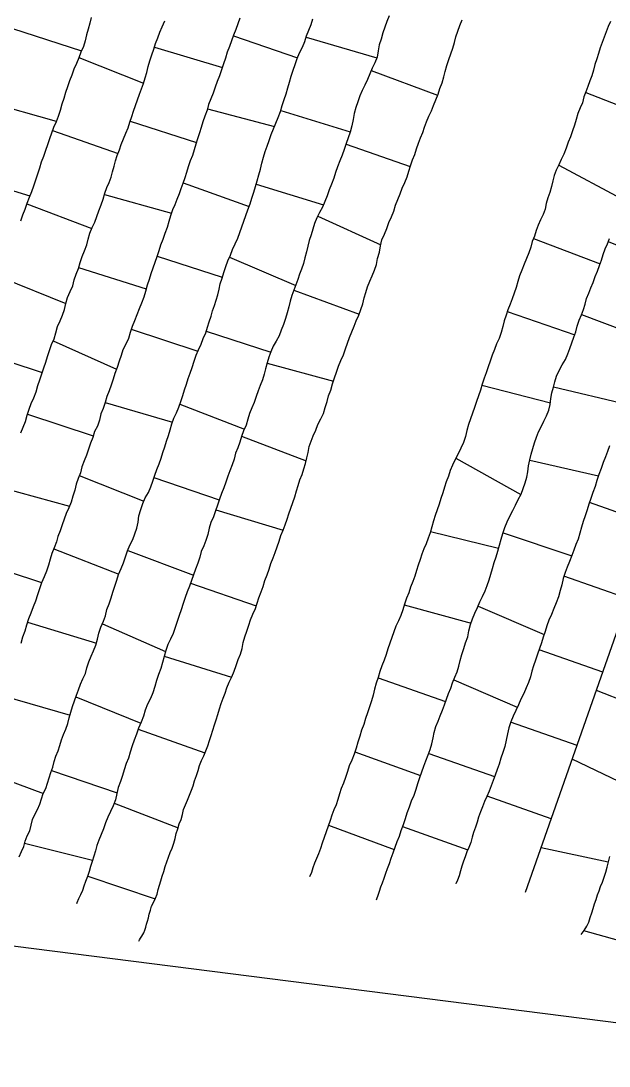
# Model space of a CAD drawing. Extents: x 703186 to 703989, y 1560402 to 1561368.
# Drawn here: x 703625.7 to 703663.5, y 1560425.4 to 1560492.6 of the extents above; entities that cross this region are included whole.
import ezdxf

# ---------------------------------------------------------------- set-up
doc = ezdxf.new("R2010")
doc.units = 0
for name, color, linetype in [('10124_2002_REAL', 30, 'Continuous'), ('AGROCAD PLL', 7, 'Continuous'), ('PANTE_2002', 7, 'Continuous')]:
    doc.layers.add(name, color=color, linetype=linetype)

msp = doc.modelspace()

# ---------------------------------------------------------------- linework, layer by layer
at = {"layer": '10124_2002_REAL'}
for points in [[(703658.1094, 1560436.6148), (703714.2042, 1560596.3042)], [(703630.1944, 1560492.8613), (703630.0991, 1560492.4857), (703629.9932, 1560492.1042), (703629.8962, 1560491.7301), (703629.7942, 1560491.3478), (703629.6928, 1560490.9799), (703629.5337, 1560490.6243), (703629.392, 1560490.2697), (703629.2423, 1560489.8914), (703629.0826, 1560489.526), (703628.9418, 1560489.1445), (703628.8052, 1560488.7772), (703628.67, 1560488.4012), (703628.5434, 1560488.0379), (703628.4376, 1560487.6516), (703628.3009, 1560487.2736), (703628.1923, 1560486.881), (703628.0772, 1560486.4984), (703627.9302, 1560486.14), (703627.7773, 1560485.7749), (703627.6494, 1560485.4068), (703627.5187, 1560485.0414), (703627.377, 1560484.668), (703627.2507, 1560484.2982), (703627.1255, 1560483.9215), (703626.9819, 1560483.5495), (703626.8668, 1560483.1678), (703626.7408, 1560482.7801), (703626.6001, 1560482.3948), (703626.4809, 1560482.0188), (703626.3482, 1560481.6439), (703626.2128, 1560481.2706), (703626.0584, 1560480.8981), (703625.9142, 1560480.5146), (703625.7814, 1560480.1469), (703625.6457, 1560479.7625)], [(703649.3464, 1560492.9555), (703649.1928, 1560492.5958), (703649.067, 1560492.23), (703648.9414, 1560491.8566), (703648.8253, 1560491.4694), (703648.7012, 1560491.0929), (703648.6493, 1560490.7008), (703648.5654, 1560490.3009), (703648.417, 1560489.9441), (703648.2449, 1560489.5924), (703648.1122, 1560489.2308), (703647.9523, 1560488.8701), (703647.7787, 1560488.5121), (703647.6092, 1560488.1587), (703647.4611, 1560487.8076), (703647.3302, 1560487.4381), (703647.2079, 1560487.0715), (703647.0956, 1560486.6906), (703647.0234, 1560486.2961), (703646.9456, 1560485.8842), (703646.8359, 1560485.4889), (703646.7144, 1560485.1133), (703646.5854, 1560484.7422), (703646.4531, 1560484.3651), (703646.3221, 1560483.9946), (703646.1826, 1560483.6277), (703646.0352, 1560483.2562), (703645.9075, 1560482.8856), (703645.7806, 1560482.513), (703645.6412, 1560482.1445), (703645.4899, 1560481.7711), (703645.3579, 1560481.3921), (703645.2127, 1560481.0248), (703645.054, 1560480.6691), (703644.8652, 1560480.3184), (703644.7074, 1560479.9675), (703644.5549, 1560479.6087), (703644.4386, 1560479.2441), (703644.3245, 1560478.8859), (703644.2057, 1560478.5135), (703644.1182, 1560478.1491), (703644.0373, 1560477.7795), (703643.9352, 1560477.3974), (703643.8336, 1560477.0341), (703643.7041, 1560476.6773), (703643.5891, 1560476.3454), (703643.4694, 1560476.0075), (703643.3541, 1560475.6635), (703643.2246, 1560475.3227), (703643.0951, 1560474.9714), (703642.9917, 1560474.614), (703642.9012, 1560474.246), (703642.7988, 1560473.8672), (703642.6792, 1560473.5001), (703642.5487, 1560473.1211), (703642.4065, 1560472.7449), (703642.2669, 1560472.3911), (703642.0794, 1560472.0468), (703641.8896, 1560471.7153), (703641.7478, 1560471.3689), (703641.6074, 1560471.011), (703641.5057, 1560470.6446), (703641.4036, 1560470.2732), (703641.3178, 1560469.9285), (703641.1954, 1560469.5574), (703641.0453, 1560469.1958), (703640.9206, 1560468.8602), (703640.7968, 1560468.4809), (703640.6662, 1560468.1036), (703640.5193, 1560467.7663), (703640.3726, 1560467.404), (703640.2677, 1560467.019), (703640.1606, 1560466.6488), (703639.9875, 1560466.2824), (703639.851, 1560465.9252), (703639.7475, 1560465.5465), (703639.6158, 1560465.1883), (703639.4762, 1560464.8506), (703639.3841, 1560464.4662), (703639.2545, 1560464.0855), (703639.1025, 1560463.718), (703638.9713, 1560463.361), (703638.8561, 1560462.9876), (703638.71, 1560462.6248), (703638.5708, 1560462.2491), (703638.433, 1560461.8798), (703638.3057, 1560461.5088), (703638.191, 1560461.1331), (703638.0538, 1560460.7536), (703637.8865, 1560460.3833), (703637.7723, 1560460.0196), (703637.6813, 1560459.6144), (703637.5638, 1560459.2236), (703637.4241, 1560458.8808), (703637.2669, 1560458.5209), (703637.1647, 1560458.152), (703637.0482, 1560457.7739), (703636.9044, 1560457.394), (703636.778, 1560457.0301), (703636.633, 1560456.6577), (703636.5063, 1560456.2917), (703636.3529, 1560455.9325), (703636.2315, 1560455.5604), (703636.1107, 1560455.1708), (703635.9776, 1560454.774), (703635.8426, 1560454.4074), (703635.7145, 1560454.0264), (703635.5821, 1560453.636), (703635.4577, 1560453.259), (703635.2999, 1560452.89), (703635.1282, 1560452.5321), (703634.9964, 1560452.1644), (703634.8737, 1560451.7738), (703634.7853, 1560451.3867), (703634.669, 1560450.9901), (703634.5255, 1560450.6137), (703634.3937, 1560450.2344), (703634.2774, 1560449.8518), (703634.1541, 1560449.4427), (703634.01, 1560449.0673), (703633.8114, 1560448.716), (703633.6691, 1560448.322), (703633.5502, 1560447.9322), (703633.4118, 1560447.5422), (703633.2323, 1560447.1616), (703633.0978, 1560446.7841), (703632.9497, 1560446.3974), (703632.8248, 1560446.0296), (703632.7054, 1560445.6308), (703632.5868, 1560445.2411), (703632.4361, 1560444.8885), (703632.3013, 1560444.4878), (703632.1937, 1560444.1136), (703632.0829, 1560443.7288), (703631.9308, 1560443.3473), (703631.8463, 1560442.9635), (703631.7527, 1560442.5563), (703631.6035, 1560442.1724), (703631.4398, 1560441.7986), (703631.2712, 1560441.4412), (703631.119, 1560441.0693), (703630.9783, 1560440.7004), (703630.8411, 1560440.325), (703630.6928, 1560439.9633), (703630.5631, 1560439.6307), (703630.462, 1560439.2691), (703630.3559, 1560438.9239), (703630.2576, 1560438.5998), (703630.1546, 1560438.2792), (703630.0611, 1560437.9381), (703629.9519, 1560437.6166), (703629.835, 1560437.3066), (703629.7187, 1560437.0164), (703629.623, 1560436.7363), (703629.4995, 1560436.459), (703629.367, 1560436.1996), (703629.2669, 1560435.9366), (703629.2382, 1560435.8607)], [(703625.5508, 1560438.8876), (703625.7113, 1560439.2244), (703625.8537, 1560439.5513), (703625.9405, 1560439.8991), (703626.071, 1560440.2476), (703626.2394, 1560440.5711), (703626.3356, 1560440.925), (703626.411, 1560441.2902), (703626.5776, 1560441.6123), (703626.7329, 1560441.9429), (703626.8785, 1560442.2784), (703626.9885, 1560442.6234), (703627.1129, 1560442.9535), (703627.2674, 1560443.2892), (703627.3882, 1560443.6251), (703627.4891, 1560443.9739), (703627.5981, 1560444.3225), (703627.715, 1560444.6632), (703627.8063, 1560445.0141), (703627.916, 1560445.3613), (703628.0731, 1560445.709), (703628.1826, 1560446.0546), (703628.2886, 1560446.4127), (703628.4188, 1560446.7635), (703628.5632, 1560447.104), (703628.6796, 1560447.466), (703628.781, 1560447.8305), (703628.8851, 1560448.1991), (703628.9996, 1560448.561), (703629.1094, 1560448.9295), (703629.2528, 1560449.2826), (703629.3701, 1560449.6373), (703629.4992, 1560449.9991), (703629.6532, 1560450.3382), (703629.8209, 1560450.681), (703629.9178, 1560451.0443), (703630.0374, 1560451.4179), (703630.1893, 1560451.7871), (703630.3467, 1560452.1338), (703630.485, 1560452.4982), (703630.6057, 1560452.875), (703630.6907, 1560453.2639), (703630.8155, 1560453.661), (703630.9798, 1560454.0357), (703631.1089, 1560454.3936), (703631.2001, 1560454.7879), (703631.3477, 1560455.1665), (703631.4725, 1560455.5332), (703631.5887, 1560455.8994), (703631.7034, 1560456.2876), (703631.8464, 1560456.6838), (703631.9549, 1560457.0474), (703632.1094, 1560457.419), (703632.2708, 1560457.7951), (703632.3936, 1560458.1854), (703632.5317, 1560458.561), (703632.6718, 1560458.9323), (703632.8586, 1560459.2997), (703632.9919, 1560459.6604), (703633.126, 1560460.0277), (703633.2008, 1560460.4132), (703633.2635, 1560460.8238), (703633.3868, 1560461.2135), (703633.5112, 1560461.6005), (703633.6683, 1560461.973), (703633.875, 1560462.3139), (703634.0255, 1560462.677), (703634.1524, 1560463.0526), (703634.2772, 1560463.4198), (703634.4052, 1560463.7902), (703634.5514, 1560464.1502), (703634.6795, 1560464.5244), (703634.7908, 1560464.89), (703634.9177, 1560465.2522), (703635.0338, 1560465.6117), (703635.1569, 1560465.9792), (703635.2602, 1560466.3504), (703635.3722, 1560466.7268), (703635.5098, 1560467.0892), (703635.6676, 1560467.447), (703635.821, 1560467.8093), (703635.961, 1560468.1732), (703636.0868, 1560468.5437), (703636.1997, 1560468.9143), (703636.3103, 1560469.277), (703636.4205, 1560469.6416), (703636.5534, 1560469.9955), (703636.6791, 1560470.3602), (703636.8024, 1560470.7535), (703636.934, 1560471.1334), (703637.0878, 1560471.4969), (703637.2554, 1560471.8488), (703637.3959, 1560472.2173), (703637.5563, 1560472.5764), (703637.6732, 1560472.9342), (703637.7811, 1560473.293), (703637.9022, 1560473.6493), (703637.9934, 1560473.9964), (703638.1128, 1560474.3374), (703638.228, 1560474.6841), (703638.3256, 1560475.0239), (703638.416, 1560475.3783), (703638.4929, 1560475.7359), (703638.602, 1560476.0975), (703638.7225, 1560476.4654), (703638.8491, 1560476.8358), (703638.9844, 1560477.2044), (703639.1402, 1560477.57), (703639.2751, 1560477.9475), (703639.4442, 1560478.3051), (703639.6157, 1560478.658), (703639.7555, 1560479.0306), (703639.878, 1560479.3911), (703640.0013, 1560479.7605), (703640.1223, 1560480.1243), (703640.2719, 1560480.4872), (703640.4049, 1560480.8632), (703640.5251, 1560481.2406), (703640.6456, 1560481.6263), (703640.7576, 1560481.993), (703640.8698, 1560482.3569), (703640.9653, 1560482.7327), (703641.0788, 1560483.1024), (703641.1524, 1560483.4969), (703641.2684, 1560483.8698), (703641.3797, 1560484.2369), (703641.5134, 1560484.5889), (703641.6374, 1560484.9515), (703641.772, 1560485.3236), (703641.919, 1560485.6941), (703642.0671, 1560486.0593), (703642.2211, 1560486.4291), (703642.3548, 1560486.8094), (703642.4715, 1560487.1898), (703642.5955, 1560487.5741), (703642.7264, 1560487.953), (703642.8415, 1560488.3258), (703642.948, 1560488.6949), (703643.0544, 1560489.0771), (703643.1853, 1560489.461), (703643.3121, 1560489.8416), (703643.4409, 1560490.214), (703643.5883, 1560490.587), (703643.7673, 1560490.9521), (703643.9239, 1560491.3114), (703644.0312, 1560491.6771), (703644.1756, 1560492.0432), (703644.3224, 1560492.4012), (703644.4475, 1560492.765)], [(703625.6618, 1560466.1404), (703625.8206, 1560466.5127), (703625.97, 1560466.8866), (703626.0723, 1560467.2759), (703626.1997, 1560467.6648), (703626.3426, 1560468.0394), (703626.5127, 1560468.405), (703626.6544, 1560468.7879), (703626.7673, 1560469.1847), (703626.8978, 1560469.5523), (703627.0082, 1560469.9472), (703627.143, 1560470.3213), (703627.2796, 1560470.6959), (703627.392, 1560471.0646), (703627.5145, 1560471.4357), (703627.6381, 1560471.826), (703627.8048, 1560472.1991), (703627.922, 1560472.5819), (703628.0221, 1560472.9812), (703628.1982, 1560473.3517), (703628.3386, 1560473.7261), (703628.4754, 1560474.0808), (703628.5584, 1560474.4577), (703628.6618, 1560474.8587), (703628.8308, 1560475.2287), (703629.0087, 1560475.6011), (703629.1012, 1560475.9951), (703629.2192, 1560476.3617), (703629.3672, 1560476.726), (703629.4835, 1560477.0959), (703629.6093, 1560477.4817), (703629.7531, 1560477.8568), (703629.9046, 1560478.2294), (703630.0041, 1560478.6104), (703630.1106, 1560478.9903), (703630.2596, 1560479.3456), (703630.426, 1560479.698), (703630.5564, 1560480.0573), (703630.6885, 1560480.4332), (703630.8222, 1560480.8118), (703630.97, 1560481.1811), (703631.0747, 1560481.5557), (703631.2004, 1560481.9135), (703631.3445, 1560482.249), (703631.4693, 1560482.587), (703631.5672, 1560482.9301), (703631.6574, 1560483.2842), (703631.7445, 1560483.6398), (703631.8665, 1560483.9902), (703632.0011, 1560484.3418), (703632.1247, 1560484.6874), (703632.2642, 1560485.0441), (703632.4136, 1560485.408), (703632.5617, 1560485.7568), (703632.6805, 1560486.1231), (703632.7969, 1560486.4823), (703632.9191, 1560486.8312), (703633.0421, 1560487.1921), (703633.1733, 1560487.5528), (703633.2976, 1560487.9131), (703633.4234, 1560488.2665), (703633.5466, 1560488.6195), (703633.6618, 1560488.9721), (703633.764, 1560489.3269), (703633.8514, 1560489.7106), (703633.9519, 1560490.0751), (703634.0812, 1560490.4481), (703634.2222, 1560490.8256), (703634.3257, 1560491.1711), (703634.4653, 1560491.5468), (703634.5969, 1560491.9039), (703634.7458, 1560492.2631), (703634.9193, 1560492.6407)], [(703639.7534, 1560492.8088), (703639.6209, 1560492.4514), (703639.49, 1560492.0913), (703639.3504, 1560491.7266), (703639.221, 1560491.3525), (703639.0767, 1560490.98), (703638.9322, 1560490.6211), (703638.8183, 1560490.2385), (703638.7049, 1560489.8658), (703638.5731, 1560489.4871), (703638.4374, 1560489.1128), (703638.2953, 1560488.7413), (703638.1624, 1560488.3693), (703638.0408, 1560487.9942), (703637.8903, 1560487.6266), (703637.7403, 1560487.2617), (703637.6432, 1560486.8859), (703637.4996, 1560486.5189), (703637.3682, 1560486.1453), (703637.2506, 1560485.7872), (703637.1453, 1560485.4336), (703637.0305, 1560485.0624), (703636.9238, 1560484.7125), (703636.8124, 1560484.3479), (703636.7029, 1560483.9862), (703636.5569, 1560483.6269), (703636.4291, 1560483.2612), (703636.3207, 1560482.8937), (703636.2112, 1560482.5422), (703636.0818, 1560482.1798), (703635.9577, 1560481.8367), (703635.841, 1560481.5106), (703635.6989, 1560481.1483), (703635.5767, 1560480.8175), (703635.4208, 1560480.4768), (703635.2887, 1560480.0981), (703635.1895, 1560479.7305), (703635.0675, 1560479.3409), (703634.93, 1560478.9759), (703634.7927, 1560478.587), (703634.6521, 1560478.2132), (703634.5346, 1560477.8414), (703634.4118, 1560477.4632), (703634.2896, 1560477.1106), (703634.1617, 1560476.7462), (703634.0259, 1560476.372), (703633.9093, 1560476.0161), (703633.7846, 1560475.6449), (703633.6927, 1560475.2461), (703633.5815, 1560474.8699), (703633.4231, 1560474.4912), (703633.2765, 1560474.116), (703633.1242, 1560473.7432), (703632.9666, 1560473.3588), (703632.8222, 1560472.9909), (703632.695, 1560472.603), (703632.588, 1560472.2131), (703632.4246, 1560471.8427), (703632.2321, 1560471.4899), (703632.1084, 1560471.1163), (703631.9974, 1560470.7479), (703631.8507, 1560470.3547), (703631.7047, 1560469.9738), (703631.6043, 1560469.5984), (703631.4836, 1560469.2149), (703631.3415, 1560468.8458), (703631.1915, 1560468.4819), (703631.0802, 1560468.1004), (703630.9599, 1560467.7243), (703630.8214, 1560467.3636), (703630.7236, 1560466.9687), (703630.5894, 1560466.5795), (703630.406, 1560466.2311), (703630.2938, 1560465.86), (703630.1554, 1560465.4813), (703630.0156, 1560465.1002), (703629.8818, 1560464.7213), (703629.7294, 1560464.3532), (703629.5949, 1560463.9722), (703629.4994, 1560463.5858), (703629.3551, 1560463.2211), (703629.2181, 1560462.8418), (703629.1299, 1560462.4642), (703629.0153, 1560462.0737), (703628.894, 1560461.7016), (703628.7515, 1560461.3389), (703628.5892, 1560460.9712), (703628.4516, 1560460.6035), (703628.3256, 1560460.2304), (703628.1929, 1560459.8598), (703628.0518, 1560459.493), (703627.9503, 1560459.1383), (703627.8114, 1560458.7658), (703627.6702, 1560458.3998), (703627.5474, 1560458.0351), (703627.4396, 1560457.6475), (703627.3146, 1560457.266), (703627.1732, 1560456.8848), (703626.9952, 1560456.515), (703626.8638, 1560456.1302), (703626.7471, 1560455.7301), (703626.6041, 1560455.3363), (703626.4572, 1560454.9575), (703626.3085, 1560454.566), (703626.153, 1560454.1845), (703626.0332, 1560453.7913), (703625.9147, 1560453.3962), (703625.7739, 1560453.0141), (703625.6649, 1560452.6157)], [(703633.2595, 1560433.4605), (703633.3068, 1560433.5547), (703633.369, 1560433.6637), (703633.4453, 1560433.7881), (703633.5118, 1560433.8948), (703633.574, 1560434.0087), (703633.6374, 1560434.1832), (703633.6981, 1560434.3751), (703633.7509, 1560434.5703), (703633.8023, 1560434.7656), (703633.8662, 1560434.9741), (703633.9256, 1560435.2117), (703633.9978, 1560435.4633), (703634.077, 1560435.719), (703634.1913, 1560435.9619), (703634.3153, 1560436.2304), (703634.4287, 1560436.4976), (703634.4912, 1560436.7831), (703634.5765, 1560437.0642), (703634.6747, 1560437.349), (703634.7451, 1560437.6393), (703634.8514, 1560437.9439), (703634.9552, 1560438.266), (703635.0507, 1560438.5754), (703635.1541, 1560438.8747), (703635.2659, 1560439.1622), (703635.3992, 1560439.4524), (703635.4955, 1560439.7644), (703635.5816, 1560440.0745), (703635.6638, 1560440.39), (703635.7543, 1560440.6936), (703635.85, 1560441.0026), (703635.9717, 1560441.3012), (703636.0543, 1560441.6113), (703636.1245, 1560441.9405), (703636.2535, 1560442.236), (703636.3886, 1560442.5452), (703636.507, 1560442.8579), (703636.642, 1560443.1715), (703636.7554, 1560443.4602), (703636.8388, 1560443.7864), (703636.9639, 1560444.111), (703637.0671, 1560444.44), (703637.1644, 1560444.7616), (703637.2759, 1560445.0755), (703637.4223, 1560445.3926), (703637.5635, 1560445.7103), (703637.6886, 1560446.038), (703637.7991, 1560446.3664), (703637.9126, 1560446.6951), (703638.017, 1560447.0361), (703638.1234, 1560447.3686), (703638.2304, 1560447.6952), (703638.3279, 1560448.044), (703638.4334, 1560448.3961), (703638.5425, 1560448.7507), (703638.6742, 1560449.0859), (703638.8103, 1560449.4193), (703638.9216, 1560449.7661), (703639.0699, 1560450.1133), (703639.2337, 1560450.4708), (703639.3833, 1560450.8276), (703639.5208, 1560451.1913), (703639.6451, 1560451.5699), (703639.788, 1560451.928), (703639.8934, 1560452.2927), (703639.9713, 1560452.6679), (703640.0588, 1560453.0459), (703640.1866, 1560453.4041), (703640.323, 1560453.7771), (703640.4424, 1560454.1329), (703640.586, 1560454.4872), (703640.7508, 1560454.8512), (703640.8547, 1560455.1936), (703640.9715, 1560455.5411), (703641.116, 1560455.9293), (703641.2463, 1560456.2744), (703641.3457, 1560456.648), (703641.5015, 1560457.0316), (703641.643, 1560457.3794), (703641.7408, 1560457.7525), (703641.8794, 1560458.1124), (703642.0288, 1560458.4488), (703642.1445, 1560458.8157), (703642.2663, 1560459.1791), (703642.3849, 1560459.541), (703642.5267, 1560459.8864), (703642.6518, 1560460.2382), (703642.7849, 1560460.5937), (703642.904, 1560460.9499), (703643.0171, 1560461.3115), (703643.1613, 1560461.6771), (703643.2865, 1560462.0447), (703643.3882, 1560462.4118), (703643.5001, 1560462.7698), (703643.6132, 1560463.1245), (703643.7475, 1560463.476), (703643.8547, 1560463.8278), (703643.9598, 1560464.1839), (703644.054, 1560464.5352), (703644.1327, 1560464.8968), (703644.2137, 1560465.2655), (703644.3375, 1560465.6149), (703644.4703, 1560465.9613), (703644.6233, 1560466.3226), (703644.7705, 1560466.6938), (703644.9578, 1560467.0401), (703645.1262, 1560467.4036), (703645.2397, 1560467.7843), (703645.3531, 1560468.1567), (703645.4557, 1560468.5314), (703645.5952, 1560468.8972), (703645.7119, 1560469.2908), (703645.8359, 1560469.6764), (703645.9563, 1560470.0535), (703646.0898, 1560470.4263), (703646.2476, 1560470.7916), (703646.4016, 1560471.1694), (703646.539, 1560471.5512), (703646.6681, 1560471.9185), (703646.7936, 1560472.2786), (703646.9412, 1560472.6447), (703647.0875, 1560472.9983), (703647.2316, 1560473.3606), (703647.3867, 1560473.7167), (703647.5179, 1560474.07), (703647.6458, 1560474.4361), (703647.7445, 1560474.8193), (703647.842, 1560475.1802), (703647.964, 1560475.5477), (703648.1095, 1560475.903), (703648.2574, 1560476.2483), (703648.3989, 1560476.6189), (703648.5306, 1560476.9799), (703648.6061, 1560477.3614), (703648.7231, 1560477.7583), (703648.7878, 1560478.1655), (703648.8775, 1560478.5593), (703649.0373, 1560478.9172), (703649.195, 1560479.2797), (703649.3299, 1560479.6664), (703649.4953, 1560480.0299), (703649.6555, 1560480.3947), (703649.749, 1560480.7835), (703649.9028, 1560481.1485), (703650.0469, 1560481.5184), (703650.1818, 1560481.886), (703650.3606, 1560482.2383), (703650.4967, 1560482.6078), (703650.6073, 1560482.9673), (703650.7258, 1560483.3236), (703650.8479, 1560483.7002), (703650.9932, 1560484.0369), (703651.1114, 1560484.4082), (703651.2406, 1560484.7741), (703651.3609, 1560485.1076), (703651.5011, 1560485.469), (703651.6183, 1560485.805), (703651.7578, 1560486.1542), (703651.8926, 1560486.5052), (703652.0662, 1560486.8626), (703652.2008, 1560487.2039), (703652.3478, 1560487.5686), (703652.4875, 1560487.9205), (703652.6009, 1560488.2934), (703652.7462, 1560488.6614), (703652.8535, 1560489.0333), (703652.956, 1560489.3892), (703653.0598, 1560489.7593), (703653.184, 1560490.1492), (703653.3127, 1560490.5154), (703653.4367, 1560490.8711), (703653.5404, 1560491.2505), (703653.6344, 1560491.6114), (703653.7671, 1560491.9755), (703653.8909, 1560492.3405), (703654.0391, 1560492.6964)], [(703663.5696, 1560492.5888), (703663.4281, 1560492.269), (703663.293, 1560491.9325), (703663.1617, 1560491.5924), (703663.0303, 1560491.2487), (703662.9192, 1560490.8935), (703662.8098, 1560490.5379), (703662.7023, 1560490.1888), (703662.574, 1560489.8298), (703662.474, 1560489.4684), (703662.3664, 1560489.1097), (703662.2475, 1560488.7727), (703662.1149, 1560488.4094), (703661.9903, 1560488.0636), (703661.8677, 1560487.7487), (703661.7679, 1560487.3723), (703661.6275, 1560487.0381), (703661.4807, 1560486.6898), (703661.3747, 1560486.2946), (703661.2574, 1560485.9334), (703661.1371, 1560485.5641), (703660.9964, 1560485.1898), (703660.8614, 1560484.8328), (703660.7298, 1560484.4507), (703660.5686, 1560484.0707), (703660.4018, 1560483.7138), (703660.2623, 1560483.3732), (703660.0837, 1560483.0375), (703659.9615, 1560482.6882), (703659.8631, 1560482.3522), (703659.7754, 1560481.9822), (703659.6788, 1560481.6013), (703659.5549, 1560481.26), (703659.4465, 1560480.899), (703659.3692, 1560480.5346), (703659.2408, 1560480.1972), (703659.0768, 1560479.8405), (703658.93, 1560479.4945), (703658.7936, 1560479.1657), (703658.6811, 1560478.804), (703658.549, 1560478.4555), (703658.4587, 1560478.0933), (703658.3213, 1560477.7124), (703658.1841, 1560477.3632), (703658.0341, 1560476.9985), (703657.8847, 1560476.6139), (703657.726, 1560476.2547), (703657.6092, 1560475.8774), (703657.5092, 1560475.4915), (703657.3917, 1560475.14), (703657.2644, 1560474.7681), (703657.1316, 1560474.416), (703656.9852, 1560474.0629), (703656.8635, 1560473.7076), (703656.7506, 1560473.3549), (703656.6567, 1560472.9831), (703656.5532, 1560472.5995), (703656.4132, 1560472.2257), (703656.2573, 1560471.8619), (703656.1103, 1560471.5065), (703655.9667, 1560471.1423), (703655.8356, 1560470.7646), (703655.7037, 1560470.3909), (703655.5782, 1560470.0181), (703655.4518, 1560469.6565), (703655.3293, 1560469.2859), (703655.2283, 1560468.8999), (703655.0985, 1560468.5289), (703654.9655, 1560468.1636), (703654.8317, 1560467.7878), (703654.7006, 1560467.4241), (703654.5714, 1560467.055), (703654.4529, 1560466.6783), (703654.3426, 1560466.2912), (703654.2595, 1560465.9051), (703654.1219, 1560465.5255), (703653.9627, 1560465.156), (703653.7897, 1560464.7999), (703653.5913, 1560464.4469), (703653.4168, 1560464.0825), (703653.273, 1560463.7214), (703653.1595, 1560463.3576), (703653.0222, 1560463.0053), (703652.9083, 1560462.6622), (703652.794, 1560462.3004), (703652.6754, 1560461.9357), (703652.5555, 1560461.5709), (703652.4354, 1560461.2092), (703652.3054, 1560460.8363), (703652.1874, 1560460.4841), (703652.0835, 1560460.1067), (703651.9913, 1560459.7301), (703651.8546, 1560459.372), (703651.7239, 1560459.0239), (703651.5769, 1560458.6845), (703651.4556, 1560458.3505), (703651.3402, 1560458.0017), (703651.2179, 1560457.6468), (703651.0957, 1560457.2939), (703650.9924, 1560456.938), (703650.8678, 1560456.5908), (703650.7266, 1560456.2389), (703650.6097, 1560455.873), (703650.4639, 1560455.5157), (703650.3256, 1560455.1441), (703650.2221, 1560454.7686), (703650.1043, 1560454.409), (703649.9464, 1560454.0654), (703649.7845, 1560453.7137), (703649.637, 1560453.3495), (703649.5152, 1560452.9888), (703649.3911, 1560452.6317), (703649.2594, 1560452.271), (703649.1526, 1560451.9047), (703649.0186, 1560451.5379), (703648.8831, 1560451.1743), (703648.7563, 1560450.8067), (703648.6404, 1560450.4259), (703648.5111, 1560450.0563), (703648.401, 1560449.6719), (703648.3178, 1560449.2898), (703648.2131, 1560448.9184), (703648.0872, 1560448.5345), (703647.9528, 1560448.1582), (703647.8308, 1560447.7903), (703647.7193, 1560447.4075), (703647.577, 1560447.0363), (703647.4615, 1560446.65), (703647.3405, 1560446.2657), (703647.2292, 1560445.8828), (703647.089, 1560445.494), (703646.9437, 1560445.1147), (703646.7862, 1560444.7496), (703646.6674, 1560444.3734), (703646.5338, 1560444.002), (703646.4053, 1560443.6267), (703646.2689, 1560443.2894), (703646.1533, 1560442.9331), (703646.0425, 1560442.5806), (703645.9368, 1560442.2444), (703645.7943, 1560441.9056), (703645.6635, 1560441.5774), (703645.556, 1560441.222), (703645.4196, 1560440.8539), (703645.2874, 1560440.4988), (703645.1685, 1560440.1423), (703645.0403, 1560439.7696), (703644.9314, 1560439.4307), (703644.8074, 1560439.0911), (703644.6788, 1560438.775), (703644.55, 1560438.4822), (703644.4378, 1560438.1791), (703644.3465, 1560437.8785), (703644.2352, 1560437.5953)], [(703648.5294, 1560436.1293), (703648.5455, 1560436.1853), (703648.6356, 1560436.4287), (703648.7182, 1560436.6845), (703648.8173, 1560436.9533), (703648.9274, 1560437.229), (703649.023, 1560437.5254), (703649.1252, 1560437.8316), (703649.2397, 1560438.1482), (703649.3643, 1560438.4712), (703649.4833, 1560438.8125), (703649.6084, 1560439.1541), (703649.7277, 1560439.5065), (703649.8694, 1560439.8668), (703650.0105, 1560440.228), (703650.1272, 1560440.5937), (703650.2603, 1560440.9687), (703650.3978, 1560441.3462), (703650.5146, 1560441.7267), (703650.6488, 1560442.104), (703650.7916, 1560442.4904), (703650.9515, 1560442.8582), (703651.0805, 1560443.237), (703651.2002, 1560443.6105), (703651.3147, 1560443.9853), (703651.4485, 1560444.3506), (703651.5723, 1560444.711), (703651.7036, 1560445.0718), (703651.8519, 1560445.4404), (703651.9775, 1560445.7962), (703652.0817, 1560446.1589), (703652.1666, 1560446.5319), (703652.2389, 1560446.8941), (703652.3519, 1560447.2609), (703652.4956, 1560447.6123), (703652.6354, 1560447.9624), (703652.7681, 1560448.3171), (703652.9024, 1560448.6725), (703653.0319, 1560449.0375), (703653.1587, 1560449.3844), (703653.3039, 1560449.7378), (703653.4241, 1560450.0867), (703653.5737, 1560450.4328), (703653.7128, 1560450.7906), (703653.8258, 1560451.1459), (703653.9165, 1560451.51), (703654.029, 1560451.9011), (703654.154, 1560452.2753), (703654.2646, 1560452.6553), (703654.4027, 1560453.0376), (703654.4664, 1560453.4271), (703654.5853, 1560453.8199), (703654.7102, 1560454.2013), (703654.8467, 1560454.5513), (703655.0248, 1560454.9217), (703655.182, 1560455.2882), (703655.3379, 1560455.6243), (703655.519, 1560455.991), (703655.655, 1560456.3346), (703655.7706, 1560456.6959), (703655.8878, 1560457.0749), (703655.9964, 1560457.4367), (703656.0962, 1560457.8088), (703656.2221, 1560458.1837), (703656.343, 1560458.5469), (703656.4318, 1560458.9255), (703656.5433, 1560459.3097), (703656.6617, 1560459.6862), (703656.7899, 1560460.0687), (703656.9439, 1560460.4322), (703657.1048, 1560460.7841), (703657.2872, 1560461.1514), (703657.4793, 1560461.4977), (703657.6503, 1560461.8588), (703657.8265, 1560462.2145), (703657.9711, 1560462.5719), (703658.0979, 1560462.9391), (703658.202, 1560463.2915), (703658.2661, 1560463.6486), (703658.3037, 1560464.0338), (703658.3889, 1560464.4126), (703658.4801, 1560464.7866), (703658.5784, 1560465.1474), (703658.6914, 1560465.5025), (703658.8188, 1560465.8674), (703658.9402, 1560466.2097), (703659.1153, 1560466.5465), (703659.2967, 1560466.9001), (703659.4648, 1560467.2427), (703659.6129, 1560467.6081), (703659.7014, 1560467.982), (703659.7429, 1560468.3508), (703659.7979, 1560468.7176), (703659.9043, 1560469.0783), (703659.9875, 1560469.4287), (703660.1152, 1560469.801), (703660.287, 1560470.163), (703660.4789, 1560470.5214), (703660.674, 1560470.8727), (703660.8332, 1560471.2281), (703660.9661, 1560471.5753), (703661.09, 1560471.9338), (703661.2195, 1560472.2963), (703661.3393, 1560472.6523), (703661.4421, 1560473.0146), (703661.5637, 1560473.3862), (703661.7068, 1560473.734), (703661.836, 1560474.0774), (703661.9383, 1560474.4236), (703662.0302, 1560474.7809), (703662.1741, 1560475.122), (703662.3216, 1560475.4674), (703662.4557, 1560475.826), (703662.5868, 1560476.1932), (703662.7393, 1560476.5431), (703662.8603, 1560476.9088), (703662.9965, 1560477.2594), (703663.1141, 1560477.6185), (703663.2347, 1560477.9719), (703663.3751, 1560478.3116), (703663.5139, 1560478.6504)], [(703663.5099, 1560465.313), (703663.3808, 1560464.9555), (703663.248, 1560464.6008), (703663.1088, 1560464.2463), (703662.9832, 1560463.8617), (703662.8333, 1560463.4781), (703662.6951, 1560463.0911), (703662.5955, 1560462.6993), (703662.4505, 1560462.3148), (703662.315, 1560461.9348), (703662.1898, 1560461.5646), (703662.0658, 1560461.1898), (703661.9453, 1560460.822), (703661.8215, 1560460.45), (703661.7139, 1560460.0754), (703661.6149, 1560459.698), (703661.4877, 1560459.3227), (703661.3562, 1560458.9675), (703661.2157, 1560458.6072), (703661.0955, 1560458.2555), (703660.9509, 1560457.8838), (703660.7993, 1560457.5192), (703660.6516, 1560457.1651), (703660.5286, 1560456.7821), (703660.4426, 1560456.3891), (703660.3377, 1560456.01), (703660.2282, 1560455.6072), (703660.0893, 1560455.2295), (703659.9385, 1560454.8495), (703659.7815, 1560454.477), (703659.6145, 1560454.1139), (703659.4769, 1560453.7467), (703659.386, 1560453.3779), (703659.246, 1560453.01), (703659.1318, 1560452.6394), (703659.005, 1560452.2769), (703658.8888, 1560451.913), (703658.7533, 1560451.5424), (703658.6262, 1560451.1765), (703658.5152, 1560450.8261), (703658.4263, 1560450.4668), (703658.3151, 1560450.1044), (703658.1621, 1560449.7475), (703658.0084, 1560449.3906), (703657.8194, 1560449.0309), (703657.6592, 1560448.669), (703657.4825, 1560448.3056), (703657.3147, 1560447.9452), (703657.1613, 1560447.5744), (703657.0347, 1560447.1936), (703656.9447, 1560446.7915), (703656.8747, 1560446.3922), (703656.7741, 1560445.9875), (703656.6552, 1560445.5999), (703656.5344, 1560445.2343), (703656.4165, 1560444.8554), (703656.2915, 1560444.4985), (703656.1598, 1560444.1449), (703656.0329, 1560443.7955), (703655.9034, 1560443.4553), (703655.7753, 1560443.112), (703655.6348, 1560442.7696), (703655.4726, 1560442.4386), (703655.3472, 1560442.0955), (703655.216, 1560441.7791), (703655.0981, 1560441.4405), (703655.005, 1560441.1201), (703654.8927, 1560440.7948), (703654.7748, 1560440.4648), (703654.6857, 1560440.1455), (703654.5893, 1560439.8151), (703654.4648, 1560439.4994), (703654.3372, 1560439.2045), (703654.2272, 1560438.8943), (703654.1201, 1560438.6062), (703654.0116, 1560438.2965), (703653.9312, 1560437.9896), (703653.8505, 1560437.6788), (703653.7345, 1560437.3997), (703653.6309, 1560437.1615), (703653.6273, 1560437.1489)], [(703661.699, 1560433.8951), (703661.8763, 1560434.1592), (703662.0478, 1560434.4351), (703662.1767, 1560434.6934), (703662.2759, 1560434.9865), (703662.3703, 1560435.2864), (703662.4576, 1560435.577), (703662.5519, 1560435.8702), (703662.6462, 1560436.1501), (703662.7382, 1560436.4455), (703662.8435, 1560436.7056), (703662.9358, 1560436.9872), (703663.0683, 1560437.2676), (703663.1769, 1560437.5792), (703663.277, 1560437.8992), (703663.3666, 1560438.2262), (703663.4381, 1560438.5683), (703663.5358, 1560438.9045)]]:
    msp.add_lwpolyline(points, dxfattribs=at)
at = {"layer": 'AGROCAD PLL', "color": 1, "true_color": 0xff0000}
for points in [[(703625.1412, 1560492.1518), (703629.5691, 1560490.7034)], [(703644.0065, 1560491.5928), (703648.5484, 1560490.2601)], [(703634.2558, 1560490.9379), (703638.6227, 1560489.6297)], [(703648.187, 1560489.4345), (703652.4653, 1560487.8645)], [(703623.5183, 1560487.4302), (703627.9469, 1560486.1807)], [(703642.3745, 1560486.8738), (703646.84, 1560485.5038)], [(703642.3745, 1560486.8738), (703646.8407, 1560485.5036)], [(703621.8902, 1560482.714), (703626.2549, 1560481.3865)], [(703658.6208, 1560478.6449), (703662.904, 1560477.0213)], [(703639.0873, 1560477.4459), (703643.3424, 1560475.6327)], [(703629.3813, 1560476.7707), (703633.729, 1560475.4038)], [(703656.9435, 1560473.9413), (703661.2739, 1560472.458)], [(703661.7176, 1560473.7628), (703665.977, 1560472.1603)], [(703659.9132, 1560469.1156), (703664.611, 1560468.0001)], [(703653.6348, 1560464.5242), (703657.8086, 1560462.1784)], [(703656.6751, 1560459.7261), (703661.0921, 1560458.2457)], [(703656.6751, 1560459.7261), (703661.0917, 1560458.2458)], [(703655.0606, 1560455.0052), (703659.3114, 1560453.1819)], [(703626.0924, 1560453.9856), (703630.5285, 1560452.634)], [(703648.6316, 1560450.4007), (703652.9763, 1560448.8808)], [(703633.2097, 1560447.0981), (703637.5008, 1560445.5692)], [(703622.8319, 1560444.5412), (703627.1207, 1560442.9705)], [(703629.9653, 1560437.656), (703634.2946, 1560436.1855)], [(703666.3218, 1560432.8975), (703661.8536, 1560434.1253)]]:
    msp.add_lwpolyline(points, dxfattribs=at)
at = {"layer": 'AGROCAD PLL', "color": 5, "true_color": 0x0000ff}
for points in [[(703639.3341, 1560491.6795), (703643.4565, 1560490.2536)], [(703661.9808, 1560488.0393), (703666.0725, 1560486.4462)], [(703646.5775, 1560484.7197), (703650.7081, 1560483.2705)], [(703644.7534, 1560480.0699), (703648.8064, 1560478.2472)], [(703663.4333, 1560478.4537), (703667.4711, 1560476.7995)], [(703634.4289, 1560477.5158), (703638.6207, 1560476.1547)], [(703637.5903, 1560472.6805), (703641.7315, 1560471.3274)], [(703641.5042, 1560470.6393), (703645.7686, 1560469.467)], [(703635.8886, 1560467.985), (703640.0378, 1560466.3888)], [(703639.8525, 1560465.9292), (703644.0025, 1560464.3433)], [(703634.2276, 1560463.2737), (703638.4221, 1560461.8481)], [(703666.3949, 1560460.2019), (703662.2244, 1560461.6669)], [(703664.7378, 1560455.4845), (703660.5808, 1560456.9447)], [(703630.9089, 1560453.874), (703634.9736, 1560452.0917)], [(703663.0807, 1560450.767), (703658.9826, 1560452.2066)], [(703653.5021, 1560450.2672), (703657.5794, 1560448.5048)], [(703659.7665, 1560441.3322), (703655.6398, 1560442.7818)], [(703659.7665, 1560441.3322), (703655.6406, 1560442.7815)], [(703631.6719, 1560442.3484), (703635.7732, 1560440.7545)], [(703650.2131, 1560440.8357), (703654.4, 1560439.3497)], [(703663.4355, 1560438.556), (703659.109, 1560439.4603)]]:
    msp.add_lwpolyline(points, dxfattribs=at)
at = {"layer": 'AGROCAD PLL', "color": 3, "true_color": 0x00ff00}
for points in [[(703629.3964, 1560490.2807), (703633.5474, 1560488.6219)], [(703629.3964, 1560490.2807), (703633.5474, 1560488.6219)], [(703637.665, 1560486.9704), (703641.984, 1560485.8544)], [(703632.7018, 1560486.189), (703636.9539, 1560484.8111)], [(703627.7093, 1560485.5792), (703631.9153, 1560484.1178)], [(703660.2527, 1560483.3551), (703664.2682, 1560481.2187)], [(703636.098, 1560482.2251), (703640.3496, 1560480.707)], [(703640.8018, 1560482.1362), (703645.1152, 1560480.8063)], [(703631.0524, 1560481.4759), (703635.3503, 1560480.2747)], [(703626.0462, 1560480.8657), (703630.2364, 1560479.2902)], [(703624.4147, 1560476.1426), (703628.561, 1560474.4697)], [(703624.4147, 1560476.1426), (703628.5614, 1560474.4695)], [(703643.2226, 1560475.3172), (703647.4081, 1560473.7743)], [(703632.7621, 1560472.8076), (703637.0477, 1560471.4022)], [(703627.7443, 1560472.0637), (703631.8096, 1560470.2474)], [(703622.7335, 1560471.4391), (703627.0404, 1560470.0365)], [(703655.3121, 1560469.2201), (703659.7112, 1560468.0691)], [(703631.0828, 1560468.1094), (703635.4171, 1560466.845)], [(703626.0962, 1560467.3488), (703630.3251, 1560465.9635)], [(703658.3834, 1560464.388), (703662.8032, 1560463.3939)], [(703629.4266, 1560463.4017), (703633.5781, 1560461.7591)], [(703624.4277, 1560462.6407), (703628.789, 1560461.4343)], [(703638.2147, 1560461.2107), (703642.5296, 1560459.8934)], [(703638.2147, 1560461.2107), (703642.5292, 1560459.8935)], [(703652.0093, 1560459.8036), (703656.3864, 1560458.732)], [(703627.7807, 1560458.6863), (703631.9651, 1560457.072)], [(703632.5437, 1560458.5927), (703636.7661, 1560456.9995)], [(703622.7631, 1560457.9301), (703627.0007, 1560456.5264)], [(703622.7631, 1560457.9301), (703626.9992, 1560456.5269)], [(703636.5767, 1560456.4952), (703640.8055, 1560455.0313)], [(703650.3143, 1560455.103), (703654.6171, 1560453.917)], [(703634.8809, 1560451.7966), (703639.2171, 1560450.4345)], [(703624.4611, 1560449.2639), (703628.8306, 1560448.0061)], [(703629.2123, 1560449.1829), (703633.3862, 1560447.4878)], [(703666.8329, 1560447.9476), (703662.669, 1560449.5949)], [(703661.4236, 1560446.0496), (703657.1531, 1560447.5497)], [(703647.139, 1560445.6325), (703651.3605, 1560444.1103)], [(703651.8885, 1560445.5441), (703656.1249, 1560444.0487)], [(703665.1403, 1560443.2504), (703661.1119, 1560445.1622)], [(703627.6395, 1560444.4433), (703631.8537, 1560442.9973)], [(703645.4481, 1560440.9308), (703649.6791, 1560439.363)], [(703625.9084, 1560439.7705), (703630.2817, 1560438.6791)]]:
    msp.add_lwpolyline(points, dxfattribs=at)
at = {"layer": 'PANTE_2002'}
msp.add_lwpolyline([(703685.8331, 1560425.4381), (703564.6125, 1560440.8409), (703542.7793, 1560457.8669), (703532.7232, 1560463.4385), (703531.62, 1560464.0497), (703527.1159, 1560466.5452), (703520.5543, 1560470.1436), (703515.0509, 1560470.5669), (703510.6059, 1560470.9902), (703505.1026, 1560472.2602), (703501.7159, 1560472.2602), (703496.8475, 1560474.1652), (703480.3375, 1560481.1502)], dxfattribs=at)

doc.saveas('drawing.dxf')
